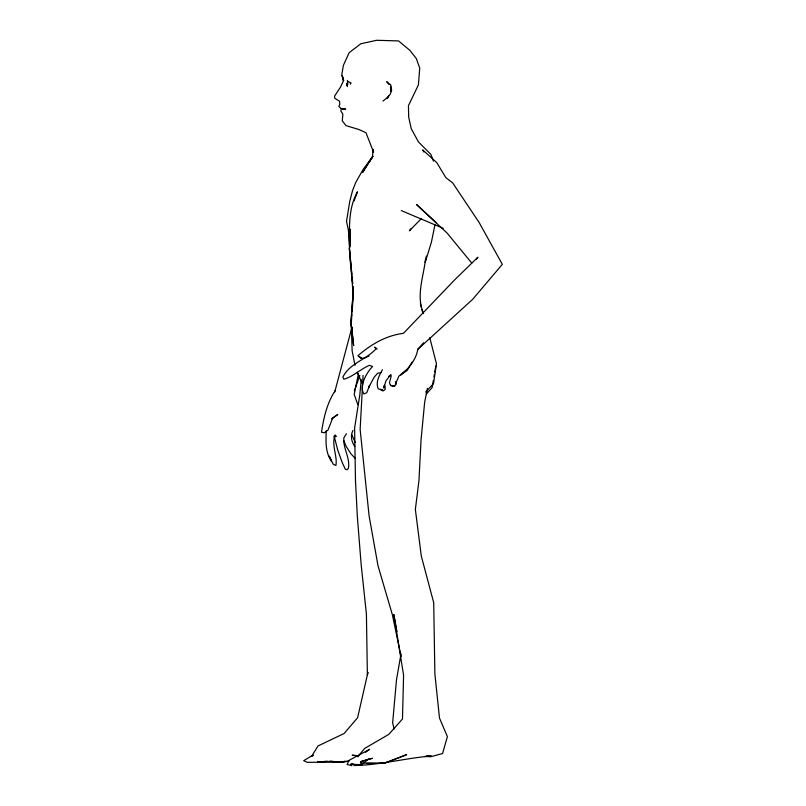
<?xml version="1.0" encoding="UTF-8"?>
<svg xmlns="http://www.w3.org/2000/svg" width="806" height="806" viewBox="0 0 806 806"><rect width="100%" height="100%" fill="white"/><g stroke="black" fill="none" stroke-linecap="round" stroke-linejoin="round"><path stroke-width="1.21" d="M352.051 310.975C355.396 283.682 346.902 256.58 350.056 229.216L349.703 247.331C349.411 228.642 347.96 208.794 357.481 191.798L354.015 200.966M350.056 229.216L349.673 246.817L348.414 230.415L346.52 221.287L349.754 201.399L352.534 190.609L355.789 182.368L363.113 169.462L372.785 156.354M363.063 375.425L360.141 429.427L369.118 516.052L378.034 565.883L392.411 614.867L401.056 656.537M351.839 314.642L351.255 324.445L352.141 350.872L355.033 365.36M351.043 322.4L353.139 292.598L350.963 322.41L353.653 345.623L351.043 322.4L351.839 329.876M361.249 379.646L359.778 395.162L354.6 428.036L355.476 480.547L357.34 516.515L361.118 564.069L366.418 614.202L367.375 674.874L367.939 672.395L357.612 717.693L344.142 733.5L318.048 745.933L311.499 756.451L313.504 755.222M425.608 258.595C423.593 276.811 415.815 295.671 423.533 313.564M326.249 430.736C325.876 441.033 325.161 452.488 331.518 461.324L329.241 456.105L333.18 464.175L335.911 465.525C337.674 455.773 331.014 445.134 335.195 434.978L334.178 437.174L336.616 436.076M433.346 380.392L432.127 387.565L426.253 394.134M433.95 376.815L434.363 374.417M434.766 372.029L435.774 366.055M401.035 653.757L396.502 679.69L392.643 722.891L394.154 728.956M426.334 256.096L425.236 262.293L431.411 242.163L434.918 224.965M341.321 108.78L340.888 111.087L342.852 114.19L342.288 120.85L346.026 125.635L358.811 129.474L365.995 132.748L373.581 152.203L372.966 149.392L372.503 156.666L362.629 172.343L372.886 156.344L369.229 162.066M358.428 373.803L354.207 394.426L357.834 404.652M423.916 152.032L422.687 149.896L436.771 162.6L445.799 177.562L452.68 182.922L479.096 222.446L502.319 264.338L472.719 299.288L417.76 349.371C416.017 360.242 407.907 369.813 398.98 375.999L395.323 384.22M427.502 388.301L424.681 402.003L421.064 439.582L418.949 480.668L415.362 509.452L421.296 556.049L433.709 602.717L434.867 673.776L439.482 718.025L447.39 736.624L442.575 753.529L430.787 756.723L424.56 756.451M347.396 80.398L347.718 84.57M334.722 392.018L351.95 327.317M353.028 430.394C350.046 435.744 351.557 441.819 354.852 446.605M354.328 390.709L359.829 375.556M350.267 84.146L350.862 82.817M382.387 369.692C379.334 375.576 375.374 382.004 378.195 388.824L382.931 390.477L380.623 389.258L382.991 391.011L385.218 389.439L385.016 386.225M332.807 417.8L327.921 430.182L324.375 432.782L321.513 432.258C323.669 417.75 327.085 402.637 335.477 390.225M388.552 95.874L387.051 98.604L390.336 94.02L391.625 90.272L390.809 85.043L386.719 81.678L389.016 84.509M412.057 362.075L407.191 370.438L400.824 374.74L401.428 374.437M346.439 433.719L343.9 437.698C342.681 448.257 350.479 458.02 348.363 468.437L347.315 469.656L345.351 469.253L342.228 462.573L337.694 449.909L334.117 436.016M395.393 381.661L396.431 383.837L394.587 386.114L390.517 385.409L389.459 382.729L391.132 376.523L390.386 375.193L385.973 380.764L383.797 388.079L384.25 385.288L384.855 386.074M410.859 228.833L409.398 230.818L421.276 218.658M476.356 259.169L477.887 257.225L454.987 279.531L403.423 333.352C385.963 335.498 370.871 344.515 357.904 355.718L361.31 358.287L364.443 358.106L369.017 356M357.683 756.794L364.665 748.442L388.784 734.377L402.476 719.023L403.584 675.206L393.832 614.464L396.985 631.743M417.76 349.371L423.583 342.772M425.618 392.059L433.547 383.585L436.449 363.738L429.769 337.674M361.652 764.733L360.887 761.62L372.463 758.305L368.342 759.242L361.652 764.733L350.65 764.219L353.018 763.695M400.824 374.74L406.375 370.065M382.921 101.072L387.918 97.153M365.541 752.26L369.622 749.328L349.089 760.28L347.124 764.451L351.98 765.7M331.87 418.687L337.785 414.506L331.719 418.687M388.824 376.281L390.386 375.193M389.268 376.15L391.283 374.931M312.748 755.242L303.681 760.693L307.267 762.315L341.613 762.164L348.484 761.156M360.887 761.62L368.342 759.242M345.049 761.096L341.613 762.164L328.798 761.297M317.544 761.569L322.511 762.083L325.382 761.217M322.511 762.083L327.387 761.156M381.198 372.594L377.601 373.238L374.024 377.41L368.816 387.192L369.601 385.389L366.75 392.713L363.879 393.963C358.72 386.316 366.71 372.301 372.614 366.498L369.511 365.309C360.584 369.037 353.33 376.483 343.9 379.243L342.842 377.148C349.451 363.264 366.67 359.647 376.291 348.504L374.629 347.174L377.168 349.099M348.958 761.045L341.613 762.164L330.379 761.227M345.421 109.153L342.741 109.314L345.643 109.475M353.915 765.549C380.11 765.055 405.267 758.194 431.281 755.978L426.414 755.887M344.051 108.75L342.631 108.77L345.21 109.022M366.559 763.463L384.2 763.322L406.536 754.708L384.2 763.322L360.353 762.97M355.95 755.544L352.242 755.222L358.479 755.998M348.061 81.477L350.801 82.988M401.277 210.588L443.209 228.32M341.16 108.679L338.822 106.342L339.81 104.357L339.528 101.244L334.802 98.272L334.55 96.166L340.404 87.26L343.255 81.325L342.328 75.804L343.678 80.56L341.734 75.069L343.376 65.377L349.159 52.702L360.745 43.806L376.583 40.3L398.567 40.915L410.002 50.456L416.309 58.566L419.725 68.077L418.425 84.842L408.451 105.677L408.692 117.182L411.251 128.698L418.435 141.916L430.777 154.258L433.487 161.109M436.56 223.03L416.45 204.452L447.209 233.186L471.752 263.078M355.456 458.604L351.063 453.99L346.207 446.474L343.769 440.62M355.194 442.303L351.648 434.404M357.229 372.261L362.609 384.291M420.349 303.761L421.306 307.368M421.951 309.776L422.908 313.383M352.655 284.095L349.361 248.188L350.187 256.872M352.927 286.493L353.471 291.298M350.429 259.351L351.023 265.547M351.497 270.484L351.849 274.151M352.313 279.047L352.665 282.715M353.018 286.382L353.371 290.059M390.537 86.393L390.628 91.33M347.497 83.441L347.366 86.373L346.741 83.411L347.033 85.184L347.497 83.441M394.587 386.114L390.517 385.409L394.587 386.114M361.31 358.287L359.264 356.776L361.31 358.287"/></g></svg>
